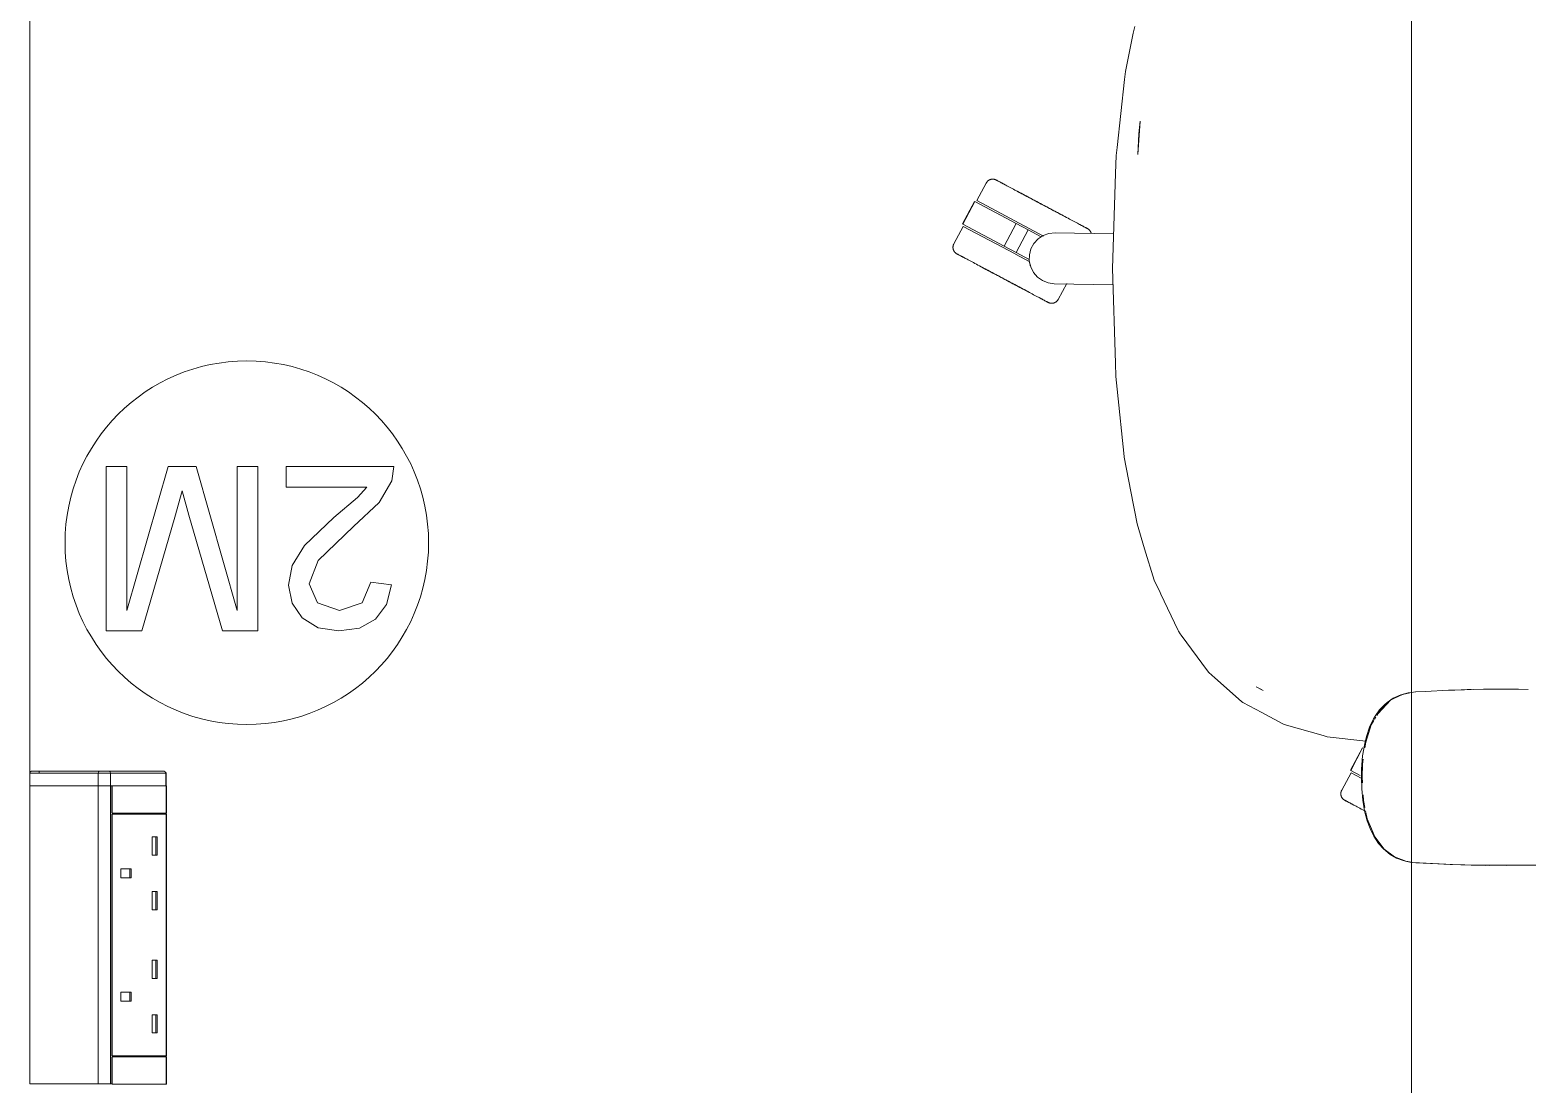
# Model space of a CAD drawing. Header units: millimetres. Extents: x 155927 to 326028, y -36033 to 97293.
# Drawn here: x 198065 to 198889, y 33103 to 33683 of the extents above; entities that cross this region are included whole.
import ezdxf

# ---------------------------------------------------------------- set-up
doc = ezdxf.new("R2010")
doc.units = ezdxf.units.MM
doc.header["$MEASUREMENT"] = 0
doc.layers.add('G-IMPT', color=8, linetype='CONTINUOUS', lineweight=9)
doc.layers.add('I-FURN', color=8, linetype='CONTINUOUS', lineweight=9)

msp = doc.modelspace()

# ---------------------------------------------------------------- linework, layer by layer
at = {"layer": 'G-IMPT'}
for p, q in [((198672.37, 33681.34), (198673.13, 33685.02)), ((198672.37, 33681.34), (198668.02, 33660.4)), ((198668.02, 33660.4), (198667.53, 33655.98)), ((198663.4, 33618.53), (198667.53, 33655.98)), ((198674.8, 33614.7), (198676.05, 33632.98)), ((198674.8, 33614.7), (198675.44, 33626.03)), ((198676.05, 33632.98), (198675.44, 33626.03)), ((198663.4, 33618.53), (198662.92, 33614.16)), ((198662.6, 33604.22), (198662.92, 33614.16)), ((198662.6, 33604.22), (198660.89, 33552.04)), ((198660.89, 33552.04), (198662.51, 33499.87)), ((198662.51, 33499.87), (198662.73, 33492.62)), ((198663.47, 33485.55), (198662.73, 33492.62)), ((198667.29, 33448.56), (198663.47, 33485.55)), ((198667.29, 33448.56), (198667.38, 33448.09)), ((198672.24, 33422.72), (198667.38, 33448.09)), ((198672.24, 33422.72), (198672.95, 33419.05)), ((198674.41, 33411.45), (198672.95, 33419.05)), ((198678.6, 33397.84), (198674.41, 33411.45)), ((198683.92, 33380.57), (198678.6, 33397.84)), ((198683.92, 33380.57), (198687.11, 33373.8)), ((198687.54, 33372.89), (198687.11, 33373.8)), ((198696.81, 33353.24), (198687.54, 33372.89)), ((198696.81, 33353.24), (198697.23, 33352.53)), ((198698.17, 33350.96), (198697.23, 33352.53)), ((198698.63, 33350.19), (198698.17, 33350.96)), ((198698.63, 33350.19), (198713.2, 33330.69)), ((198713.2, 33330.69), (198713.93, 33329.72)), ((198717.19, 33326.85), (198713.93, 33329.72)), ((198717.19, 33326.85), (198731.97, 33313.84)), ((198739.94, 33321.86), (198743.83, 33319.9)), ((198739.94, 33321.86), (198742.24, 33320.68)), ((198742.24, 33320.68), (198743.83, 33319.9)), ((198864.95, 33320.47), (198849.28, 33320.09)), ((198864.95, 33320.47), (198869.46, 33320.52)), ((198869.46, 33320.52), (198884.17, 33320.52)), ((198889.64, 33320.44), (198884.17, 33320.52)), ((198731.97, 33313.84), (198732.64, 33313.25)), ((198743.07, 33307.67), (198732.64, 33313.25)), ((198806.99, 33307.1), (198813.89, 33314.49)), ((198808.18, 33309.19), (198813.89, 33314.49)), ((198808.4, 33308.73), (198811.48, 33312.26)), ((198810.68, 33312.18), (198812, 33313.31)), ((198813.89, 33314.49), (198811.48, 33312.26)), ((198815.22, 33315.52), (198812, 33313.31)), ((198816.13, 33315.6), (198813.89, 33314.49)), ((198815.22, 33315.52), (198819.55, 33317.5)), ((198816.13, 33315.6), (198820.39, 33317.7)), ((198823.5, 33318.57), (198819.55, 33317.5)), ((198820.39, 33317.7), (198825.43, 33318.64)), ((198825.43, 33318.81), (198823.5, 33318.57)), ((198825.43, 33318.64), (198827.73, 33319.07)), ((198827.51, 33319.07), (198825.43, 33318.81)), ((198833.17, 33319.35), (198827.51, 33319.07)), ((198833.17, 33319.35), (198845.73, 33319.97)), ((198849.28, 33320.09), (198845.73, 33319.97)), ((198852.68, 33320.15), (198856, 33320.29)), ((198858.22, 33320.3), (198856, 33320.29)), ((198754.31, 33301.65), (198743.07, 33307.67)), ((198802.36, 33299.67), (198804.56, 33304.31)), ((198804.56, 33304.31), (198805.37, 33305.68)), ((198804.97, 33303.81), (198805.83, 33305.25)), ((198807.81, 33309.13), (198805.37, 33305.68)), ((198806.3, 33306.04), (198808.18, 33309.19)), ((198806.99, 33307.1), (198808.27, 33308.57)), ((198810.68, 33312.18), (198807.81, 33309.13)), ((198755.42, 33301.06), (198754.31, 33301.65)), ((198776.77, 33295.05), (198755.42, 33301.06)), ((198800.19, 33291.49), (198803.22, 33300.89)), ((198800.62, 33294.58), (198802.36, 33299.67)), ((198803.22, 33300.89), (198804.69, 33303.34)), ((198776.77, 33295.05), (198779.03, 33294.42)), ((198800.31, 33292), (198779.03, 33294.42)), ((198799.64, 33290.65), (198798.52, 33283.89)), ((198800.62, 33294.58), (198799.64, 33290.65)), ((198799.73, 33288.2), (198800.19, 33291.49)), ((198797.95, 33276.58), (198798.52, 33283.89)), ((198798.46, 33279.24), (198798.86, 33282.02)), ((198797.95, 33276.58), (198797.86, 33272.07)), ((198797.86, 33272.07), (198798.04, 33265.73)), ((198798.46, 33279.24), (198798.23, 33272.07)), ((198798.42, 33268.96), (198798.23, 33272.07)), ((198798.6, 33259.58), (198798.04, 33265.73)), ((198798.6, 33259.58), (198799.6, 33253.65)), ((198799.02, 33259.25), (198798.82, 33262.45)), ((198799.79, 33255.5), (198799.02, 33259.25)), ((198801.03, 33248.17), (198799.6, 33253.65)), ((198801.06, 33249.28), (198800.35, 33252.75)), ((198801.03, 33248.17), (198802.62, 33243.84)), ((198801.06, 33249.28), (198803.39, 33243.66)), ((198804.6, 33239.76), (198802.62, 33243.84)), ((198805.23, 33239.27), (198803.39, 33243.66)), ((198804.6, 33239.76), (198807.26, 33235.71)), ((198810.44, 33232.48), (198805.23, 33239.27)), ((198807.26, 33235.71), (198809.92, 33232.68)), ((198813.66, 33229.6), (198809.92, 33232.68)), ((198816.07, 33228.31), (198810.44, 33232.48)), ((198817.1, 33227.64), (198813.66, 33229.6)), ((198822.26, 33225.9), (198816.07, 33228.31)), ((198817.1, 33227.64), (198820.74, 33226.25)), ((198822.09, 33225.88), (198820.74, 33226.25)), ((198822.09, 33225.88), (198824.48, 33225.44)), ((198822.26, 33225.9), (198825.43, 33225.42)), ((198826.13, 33225.18), (198824.48, 33225.44)), ((198846.7, 33224.14), (198826.13, 33225.18)), ((198847.91, 33224.1), (198826.13, 33225.18)), ((198826.13, 33225.18), (198827.73, 33225.07)), ((198847.91, 33224.1), (198827.73, 33225.07)), ((198868.1, 33223.63), (198846.7, 33224.14)), ((198858.26, 33223.79), (198846.7, 33224.14)), ((198846.7, 33224.14), (198847.91, 33224.1)), ((198868.1, 33223.63), (198847.91, 33224.1)), ((198888.28, 33223.68), (198858.26, 33223.79)), ((198868.1, 33223.63), (198858.26, 33223.79)), ((198858.26, 33223.79), (198877.49, 33223.59)), ((198866.06, 33223.65), (198864.15, 33223.72)), ((198868.21, 33223.67), (198866.06, 33223.65)), ((198888.28, 33223.68), (198868.1, 33223.63)), ((198888.28, 33223.68), (198877.49, 33223.59)), ((198888.28, 33223.68), (198896.7, 33223.84))]:
    msp.add_line(p, q, dxfattribs=at)
at = {"layer": 'I-FURN'}
for p, q in [((198825.43, 32807.61), (198825.43, 34207.61)), ((198825.43, 34207.61), (198825.43, 32807.61)), ((198065.43, 33962.61), (198065.43, 33274.44)), ((198065.43, 33274.44), (198065.43, 33962.61)), ((198592.72, 33600.4), (198592.85, 33600.48)), ((198592.85, 33600.48), (198592.99, 33600.57)), ((198592.99, 33600.57), (198593.13, 33600.64)), ((198593.13, 33600.64), (198593.28, 33600.72)), ((198593.28, 33600.72), (198593.42, 33600.78)), ((198593.42, 33600.78), (198593.57, 33600.84)), ((198593.57, 33600.84), (198593.72, 33600.9)), ((198593.72, 33600.9), (198593.88, 33600.95)), ((198593.88, 33600.95), (198594.03, 33600.99)), ((198594.03, 33600.99), (198594.19, 33601.02)), ((198594.19, 33601.02), (198594.35, 33601.05)), ((198594.35, 33601.05), (198594.51, 33601.07)), ((198594.51, 33601.07), (198594.67, 33601.09)), ((198594.67, 33601.09), (198594.83, 33601.1)), ((198594.83, 33601.1), (198594.99, 33601.1)), ((198594.99, 33601.1), (198595.15, 33601.1)), ((198595.15, 33601.1), (198595.31, 33601.09)), ((198595.31, 33601.09), (198595.47, 33601.08)), ((198595.47, 33601.08), (198595.63, 33601.05)), ((198595.63, 33601.05), (198595.79, 33601.03)), ((198595.79, 33601.03), (198595.95, 33600.99)), ((198595.95, 33600.99), (198596.11, 33600.95)), ((198596.11, 33600.95), (198596.26, 33600.9)), ((198596.26, 33600.9), (198596.41, 33600.85)), ((198596.41, 33600.85), (198596.56, 33600.79)), ((198596.56, 33600.79), (198596.71, 33600.72)), ((198596.71, 33600.72), (198596.85, 33600.65)), ((198596.85, 33600.65), (198596.89, 33600.63)), ((198596.89, 33600.63), (198596.91, 33600.62)), ((198596.9, 33600.63), (198596.89, 33600.63)), ((198596.94, 33600.61), (198596.9, 33600.63)), ((198596.91, 33600.62), (198596.97, 33600.59)), ((198597.02, 33600.56), (198596.94, 33600.61)), ((198596.97, 33600.59), (198597.07, 33600.54)), ((198597.14, 33600.5), (198597.02, 33600.56)), ((198597.07, 33600.54), (198597.21, 33600.46)), ((198597.31, 33600.41), (198597.14, 33600.5)), ((198597.21, 33600.46), (198597.39, 33600.37)), ((198591.44, 33598.97), (198586.29, 33589.28)), ((198591.44, 33598.97), (198591.52, 33599.11)), ((198591.52, 33599.11), (198591.6, 33599.24)), ((198591.6, 33599.24), (198591.69, 33599.38)), ((198591.69, 33599.38), (198591.79, 33599.51)), ((198591.79, 33599.51), (198591.89, 33599.64)), ((198591.89, 33599.64), (198591.99, 33599.76)), ((198591.99, 33599.76), (198592.1, 33599.88)), ((198592.1, 33599.88), (198592.22, 33599.99)), ((198592.22, 33599.99), (198592.34, 33600.1)), ((198592.34, 33600.1), (198592.46, 33600.2)), ((198592.46, 33600.2), (198592.59, 33600.3)), ((198592.59, 33600.3), (198592.72, 33600.4)), ((198597.51, 33600.31), (198597.31, 33600.41)), ((198597.39, 33600.37), (198597.61, 33600.25)), ((198597.75, 33600.18), (198597.51, 33600.31)), ((198597.61, 33600.25), (198597.87, 33600.11)), ((198598.03, 33600.03), (198597.75, 33600.18)), ((198597.87, 33600.11), (198598.17, 33599.95)), ((198598.34, 33599.86), (198598.03, 33600.03)), ((198598.17, 33599.95), (198598.5, 33599.78)), ((198598.7, 33599.67), (198598.34, 33599.86)), ((198598.5, 33599.78), (198598.88, 33599.58)), ((198599.09, 33599.46), (198598.7, 33599.67)), ((198598.88, 33599.58), (198599.29, 33599.36)), ((198599.52, 33599.23), (198599.09, 33599.46)), ((198599.29, 33599.36), (198599.73, 33599.12)), ((198599.99, 33598.99), (198599.52, 33599.23)), ((198599.73, 33599.12), (198600.21, 33598.87)), ((198600.49, 33598.72), (198599.99, 33598.99)), ((198600.21, 33598.87), (198600.73, 33598.59)), ((198601.03, 33598.44), (198600.49, 33598.72)), ((198600.73, 33598.59), (198601.28, 33598.3)), ((198601.59, 33598.13), (198601.03, 33598.44)), ((198601.28, 33598.3), (198601.87, 33597.99)), ((198602.2, 33597.81), (198601.59, 33598.13)), ((198602.83, 33597.48), (198602.2, 33597.81)), ((198603.49, 33597.12), (198602.83, 33597.48)), ((198604.19, 33596.75), (198603.49, 33597.12)), ((198604.91, 33596.37), (198604.19, 33596.75)), ((198605.66, 33595.97), (198604.91, 33596.37)), ((198606.44, 33595.56), (198605.66, 33595.97)), ((198607.24, 33595.13), (198606.44, 33595.56)), ((198608.06, 33594.69), (198607.24, 33595.13)), ((198607.61, 33594.93), (198608.45, 33594.49)), ((198608.91, 33594.24), (198608.06, 33594.69)), ((198608.45, 33594.49), (198609.3, 33594.03)), ((198609.78, 33593.78), (198608.91, 33594.24)), ((198609.3, 33594.03), (198610.18, 33593.57)), ((198610.66, 33593.31), (198609.78, 33593.78)), ((198610.18, 33593.57), (198611.08, 33593.09)), ((198611.57, 33592.83), (198610.66, 33593.31)), ((198611.08, 33593.09), (198611.99, 33592.6)), ((198612.49, 33592.34), (198611.57, 33592.83)), ((198611.99, 33592.6), (198612.92, 33592.11)), ((198613.43, 33591.84), (198612.49, 33592.34)), ((198585, 33588.84), (198578.43, 33576.47)), ((198578.6, 33576.38), (198585.17, 33588.75)), ((198585.17, 33588.75), (198607.88, 33576.67)), ((198623.04, 33569.74), (198586.29, 33589.28)), ((198612.92, 33592.11), (198613.87, 33591.61)), ((198614.38, 33591.33), (198613.43, 33591.84)), ((198613.87, 33591.61), (198614.82, 33591.1)), ((198615.34, 33590.82), (198614.38, 33591.33)), ((198614.82, 33591.1), (198615.79, 33590.58)), ((198616.32, 33590.3), (198615.34, 33590.82)), ((198615.79, 33590.58), (198616.77, 33590.06)), ((198617.3, 33589.78), (198616.32, 33590.3)), ((198616.77, 33590.06), (198617.76, 33589.54)), ((198618.29, 33589.25), (198617.3, 33589.78)), ((198617.76, 33589.54), (198618.75, 33589.01)), ((198619.29, 33588.72), (198618.29, 33589.25)), ((198618.75, 33589.01), (198619.75, 33588.48)), ((198620.29, 33588.19), (198619.29, 33588.72)), ((198619.75, 33588.48), (198620.75, 33587.95)), ((198621.3, 33587.66), (198620.29, 33588.19)), ((198620.75, 33587.95), (198621.76, 33587.41)), ((198622.3, 33587.12), (198621.3, 33587.66)), ((198621.76, 33587.41), (198622.76, 33586.88)), ((198623.31, 33586.59), (198622.3, 33587.12)), ((198622.76, 33586.88), (198623.77, 33586.34)), ((198624.31, 33586.05), (198623.31, 33586.59)), ((198623.77, 33586.34), (198624.77, 33585.81)), ((198625.31, 33585.52), (198624.31, 33586.05)), ((198624.77, 33585.81), (198625.77, 33585.28)), ((198626.3, 33585), (198625.31, 33585.52)), ((198625.77, 33585.28), (198626.76, 33584.75)), ((198627.29, 33584.47), (198626.3, 33585)), ((198626.76, 33584.75), (198627.74, 33584.23)), ((198628.27, 33583.95), (198627.29, 33584.47)), ((198627.74, 33584.23), (198628.72, 33583.71)), ((198601.3, 33564.31), (198578.6, 33576.38)), ((198601.3, 33564.31), (198607.88, 33576.67)), ((198607.88, 33576.67), (198614.52, 33573.14)), ((198629.24, 33583.43), (198628.27, 33583.95)), ((198628.72, 33583.71), (198629.68, 33583.2)), ((198630.19, 33582.93), (198629.24, 33583.43)), ((198629.68, 33583.2), (198630.63, 33582.69)), ((198631.14, 33582.42), (198630.19, 33582.93)), ((198630.63, 33582.69), (198631.57, 33582.2)), ((198632.07, 33581.93), (198631.14, 33582.42)), ((198631.57, 33582.2), (198632.49, 33581.7)), ((198632.98, 33581.44), (198632.07, 33581.93)), ((198632.49, 33581.7), (198633.4, 33581.22)), ((198633.88, 33580.97), (198632.98, 33581.44)), ((198634.75, 33580.5), (198633.88, 33580.97)), ((198635.61, 33580.05), (198634.75, 33580.5)), ((198636.45, 33579.6), (198635.61, 33580.05)), ((198637.26, 33579.17), (198636.45, 33579.6)), ((198638.05, 33578.75), (198637.26, 33579.17)), ((198638.81, 33578.35), (198638.05, 33578.75)), ((198639.54, 33577.95), (198638.81, 33578.35)), ((198640.25, 33577.58), (198639.54, 33577.95)), ((198640.93, 33577.22), (198640.25, 33577.58)), ((198641.58, 33576.87), (198640.93, 33577.22)), ((198642.19, 33576.55), (198641.58, 33576.87)), ((198642.78, 33576.24), (198642.19, 33576.55)), ((198642.46, 33576.4), (198643.03, 33576.1)), ((198643.33, 33575.94), (198642.78, 33576.24)), ((198643.03, 33576.1), (198643.57, 33575.81)), ((198643.84, 33575.67), (198643.33, 33575.94)), ((198643.57, 33575.81), (198644.07, 33575.55)), ((198578.78, 33575.15), (198573.63, 33565.47)), ((198607.29, 33559.99), (198578.78, 33575.15)), ((198607.95, 33560.78), (198614.52, 33573.14)), ((198614.52, 33573.14), (198621.66, 33569.34)), ((198617.7, 33565.72), (198619.98, 33568.2)), ((198619.98, 33568.2), (198622.79, 33570.07)), ((198622.79, 33570.07), (198625.97, 33571.21)), ((198625.97, 33571.21), (198629.32, 33571.56)), ((198629.32, 33571.56), (198661.51, 33571)), ((198644.33, 33575.41), (198643.84, 33575.67)), ((198644.07, 33575.55), (198644.54, 33575.3)), ((198644.77, 33575.17), (198644.33, 33575.41)), ((198644.54, 33575.3), (198644.97, 33575.07)), ((198645.18, 33574.96), (198644.77, 33575.17)), ((198644.97, 33575.07), (198645.36, 33574.86)), ((198645.56, 33574.76), (198645.18, 33574.96)), ((198645.36, 33574.86), (198645.71, 33574.67)), ((198645.89, 33574.58), (198645.56, 33574.76)), ((198645.71, 33574.67), (198646.03, 33574.5)), ((198646.19, 33574.42), (198645.89, 33574.58)), ((198646.03, 33574.5), (198646.31, 33574.36)), ((198646.45, 33574.28), (198646.19, 33574.42)), ((198646.31, 33574.36), (198646.55, 33574.23)), ((198646.67, 33574.17), (198646.45, 33574.28)), ((198646.55, 33574.23), (198646.75, 33574.12)), ((198646.85, 33574.07), (198646.67, 33574.17)), ((198646.75, 33574.12), (198646.92, 33574.03)), ((198646.99, 33574), (198646.85, 33574.07)), ((198646.92, 33574.03), (198647.04, 33573.97)), ((198647.09, 33573.94), (198646.99, 33574)), ((198647.04, 33573.97), (198647.12, 33573.93)), ((198647.15, 33573.91), (198647.09, 33573.94)), ((198647.12, 33573.93), (198647.16, 33573.9)), ((198647.17, 33573.9), (198647.15, 33573.91)), ((198647.16, 33573.9), (198647.17, 33573.9)), ((198647.17, 33573.9), (198647.31, 33573.82)), ((198647.31, 33573.82), (198647.45, 33573.74)), ((198647.45, 33573.74), (198647.58, 33573.65)), ((198647.58, 33573.65), (198647.71, 33573.55)), ((198647.71, 33573.55), (198647.84, 33573.45)), ((198647.84, 33573.45), (198647.96, 33573.35)), ((198647.96, 33573.35), (198648.08, 33573.24)), ((198648.08, 33573.24), (198648.19, 33573.13)), ((198648.19, 33573.13), (198648.3, 33573.01)), ((198648.3, 33573.01), (198648.4, 33572.88)), ((198648.4, 33572.88), (198648.5, 33572.76)), ((198648.5, 33572.76), (198648.6, 33572.63)), ((198648.6, 33572.63), (198648.68, 33572.49)), ((198648.68, 33572.49), (198648.77, 33572.35)), ((198648.77, 33572.35), (198648.85, 33572.21)), ((198648.85, 33572.21), (198648.92, 33572.07)), ((198648.92, 33572.07), (198648.98, 33571.92)), ((198648.98, 33571.92), (198649.04, 33571.77)), ((198649.04, 33571.77), (198649.1, 33571.62)), ((198649.1, 33571.62), (198649.15, 33571.46)), ((198649.15, 33571.46), (198649.19, 33571.31)), ((198649.19, 33571.31), (198649.22, 33571.15)), ((198573.16, 33563.73), (198573.17, 33563.89)), ((198573.16, 33563.57), (198573.16, 33563.73)), ((198573.16, 33563.41), (198573.16, 33563.57)), ((198573.17, 33563.24), (198573.16, 33563.41)), ((198573.17, 33563.89), (198573.19, 33564.05)), ((198573.19, 33563.08), (198573.17, 33563.24)), ((198573.19, 33564.05), (198573.21, 33564.21)), ((198573.21, 33562.93), (198573.19, 33563.08)), ((198573.21, 33564.21), (198573.24, 33564.37)), ((198573.24, 33562.77), (198573.21, 33562.93)), ((198573.24, 33564.37), (198573.27, 33564.53)), ((198573.28, 33562.61), (198573.24, 33562.77)), ((198573.27, 33564.53), (198573.31, 33564.68)), ((198573.32, 33562.45), (198573.28, 33562.61)), ((198573.31, 33564.68), (198573.36, 33564.84)), ((198573.37, 33562.3), (198573.32, 33562.45)), ((198573.36, 33564.84), (198573.41, 33564.99)), ((198573.42, 33562.15), (198573.37, 33562.3)), ((198573.41, 33564.99), (198573.47, 33565.14)), ((198573.48, 33562), (198573.42, 33562.15)), ((198573.47, 33565.14), (198573.54, 33565.28)), ((198573.55, 33561.85), (198573.48, 33562)), ((198573.54, 33565.28), (198573.61, 33565.43)), ((198573.62, 33561.71), (198573.55, 33561.85)), ((198573.61, 33565.43), (198573.63, 33565.47)), ((198573.7, 33561.57), (198573.62, 33561.71)), ((198573.78, 33561.43), (198573.7, 33561.57)), ((198573.87, 33561.29), (198573.78, 33561.43)), ((198573.96, 33561.16), (198573.87, 33561.29)), ((198574.06, 33561.03), (198573.96, 33561.16)), ((198574.16, 33560.91), (198574.06, 33561.03)), ((198574.27, 33560.79), (198574.16, 33560.91)), ((198574.39, 33560.68), (198574.27, 33560.79)), ((198574.5, 33560.57), (198574.39, 33560.68)), ((198574.63, 33560.46), (198574.5, 33560.57)), ((198574.75, 33560.36), (198574.63, 33560.46)), ((198574.88, 33560.27), (198574.75, 33560.36)), ((198575.02, 33560.18), (198574.88, 33560.27)), ((198575.16, 33560.1), (198575.02, 33560.18)), ((198575.3, 33560.02), (198575.16, 33560.1)), ((198575.3, 33560.01), (198575.3, 33560.02)), ((198575.3, 33560.02), (198575.32, 33560.01)), ((198575.34, 33559.99), (198575.3, 33560.01)), ((198575.32, 33560.01), (198575.38, 33559.97)), ((198575.43, 33559.95), (198575.34, 33559.99)), ((198575.38, 33559.97), (198575.48, 33559.92)), ((198575.55, 33559.88), (198575.43, 33559.95)), ((198575.48, 33559.92), (198575.62, 33559.85)), ((198575.71, 33559.8), (198575.55, 33559.88)), ((198575.62, 33559.85), (198575.8, 33559.75)), ((198575.91, 33559.69), (198575.71, 33559.8)), ((198575.8, 33559.75), (198576.02, 33559.63)), ((198576.15, 33559.56), (198575.91, 33559.69)), ((198576.02, 33559.63), (198576.28, 33559.5)), ((198576.43, 33559.41), (198576.15, 33559.56)), ((198576.28, 33559.5), (198576.57, 33559.34)), ((198576.75, 33559.24), (198576.43, 33559.41)), ((198576.57, 33559.34), (198576.91, 33559.16)), ((198607.95, 33560.78), (198601.3, 33564.31)), ((198615.5, 33555.63), (198607.48, 33559.9)), ((198615.09, 33556.98), (198607.95, 33560.78)), ((198615.16, 33556.12), (198615.22, 33559.5)), ((198615.22, 33559.5), (198616.08, 33562.76)), ((198616.08, 33562.76), (198617.7, 33565.72)), ((198577.1, 33559.06), (198576.75, 33559.24)), ((198576.91, 33559.16), (198577.28, 33558.96)), ((198577.5, 33558.85), (198577.1, 33559.06)), ((198577.28, 33558.96), (198577.69, 33558.74)), ((198577.93, 33558.62), (198577.5, 33558.85)), ((198577.69, 33558.74), (198578.14, 33558.51)), ((198578.39, 33558.37), (198577.93, 33558.62)), ((198578.14, 33558.51), (198578.62, 33558.25)), ((198578.89, 33558.1), (198578.39, 33558.37)), ((198578.62, 33558.25), (198579.14, 33557.98)), ((198579.43, 33557.82), (198578.89, 33558.1)), ((198579.14, 33557.98), (198579.69, 33557.68)), ((198580, 33557.52), (198579.43, 33557.82)), ((198579.69, 33557.68), (198580.27, 33557.37)), ((198580.27, 33557.37), (198580.89, 33557.04)), ((198580.89, 33557.04), (198581.54, 33556.7)), ((198581.54, 33556.7), (198582.21, 33556.34)), ((198582.21, 33556.34), (198582.92, 33555.96)), ((198582.92, 33555.96), (198583.66, 33555.57)), ((198583.66, 33555.57), (198584.42, 33555.17)), ((198584.42, 33555.17), (198585.21, 33554.75)), ((198585.21, 33554.75), (198586.02, 33554.32)), ((198586.02, 33554.32), (198586.85, 33553.87)), ((198586.85, 33553.87), (198587.71, 33553.42)), ((198587.71, 33553.42), (198588.59, 33552.95)), ((198588.59, 33552.95), (198589.48, 33552.47)), ((198589.97, 33552.21), (198589.07, 33552.69)), ((198589.48, 33552.47), (198590.4, 33551.99)), ((198590.9, 33551.72), (198589.97, 33552.21)), ((198590.4, 33551.99), (198591.33, 33551.49)), ((198591.83, 33551.22), (198590.9, 33551.72)), ((198591.33, 33551.49), (198592.27, 33550.99)), ((198592.78, 33550.72), (198591.83, 33551.22)), ((198615.91, 33552.83), (198615.16, 33556.12)), ((198617.42, 33549.82), (198615.91, 33552.83)), ((198592.27, 33550.99), (198593.23, 33550.48)), ((198593.75, 33550.21), (198592.78, 33550.72)), ((198593.23, 33550.48), (198594.2, 33549.97)), ((198594.72, 33549.69), (198593.75, 33550.21)), ((198594.2, 33549.97), (198595.17, 33549.45)), ((198595.71, 33549.17), (198594.72, 33549.69)), ((198595.17, 33549.45), (198596.16, 33548.92)), ((198596.7, 33548.64), (198595.71, 33549.17)), ((198596.16, 33548.92), (198597.16, 33548.39)), ((198597.69, 33548.11), (198596.7, 33548.64)), ((198597.16, 33548.39), (198598.15, 33547.86)), ((198598.7, 33547.58), (198597.69, 33548.11)), ((198598.15, 33547.86), (198599.16, 33547.33)), ((198599.7, 33547.04), (198598.7, 33547.58)), ((198599.16, 33547.33), (198600.16, 33546.8)), ((198600.71, 33546.51), (198599.7, 33547.04)), ((198600.16, 33546.8), (198601.17, 33546.26)), ((198601.71, 33545.97), (198600.71, 33546.51)), ((198601.17, 33546.26), (198602.17, 33545.73)), ((198602.71, 33545.44), (198601.71, 33545.97)), ((198602.17, 33545.73), (198603.17, 33545.19)), ((198603.71, 33544.91), (198602.71, 33545.44)), ((198603.17, 33545.19), (198604.17, 33544.66)), ((198604.71, 33544.38), (198603.71, 33544.91)), ((198604.17, 33544.66), (198605.16, 33544.14)), ((198605.69, 33543.85), (198604.71, 33544.38)), ((198605.16, 33544.14), (198606.15, 33543.61)), ((198606.67, 33543.33), (198605.69, 33543.85)), ((198606.15, 33543.61), (198607.12, 33543.1)), ((198607.64, 33542.82), (198606.67, 33543.33)), ((198607.12, 33543.1), (198608.08, 33542.58)), ((198608.6, 33542.31), (198607.64, 33542.82)), ((198619.62, 33547.26), (198617.42, 33549.82)), ((198622.36, 33545.29), (198619.62, 33547.26)), ((198625.49, 33544.04), (198622.36, 33545.29)), ((198628.83, 33543.58), (198625.49, 33544.04)), ((198661.17, 33543.01), (198628.83, 33543.58)), ((198631.02, 33534.95), (198635.72, 33543.79)), ((198608.08, 33542.58), (198609.03, 33542.08)), ((198609.54, 33541.81), (198608.6, 33542.31)), ((198609.03, 33542.08), (198609.97, 33541.58)), ((198610.47, 33541.31), (198609.54, 33541.81)), ((198609.97, 33541.58), (198610.89, 33541.09)), ((198611.39, 33540.83), (198610.47, 33541.31)), ((198610.89, 33541.09), (198611.8, 33540.61)), ((198612.28, 33540.35), (198611.39, 33540.83)), ((198611.8, 33540.61), (198612.69, 33540.14)), ((198613.16, 33539.89), (198612.28, 33540.35)), ((198612.69, 33540.14), (198613.56, 33539.67)), ((198614.02, 33539.43), (198613.16, 33539.89)), ((198613.56, 33539.67), (198614.4, 33539.22)), ((198614.85, 33538.99), (198614.02, 33539.43)), ((198614.4, 33539.22), (198615.23, 33538.79)), ((198615.23, 33538.79), (198616.03, 33538.36)), ((198616.03, 33538.36), (198616.8, 33537.95)), ((198616.8, 33537.95), (198617.55, 33537.55)), ((198617.55, 33537.55), (198618.28, 33537.16)), ((198618.28, 33537.16), (198618.97, 33536.8)), ((198618.97, 33536.8), (198619.63, 33536.44)), ((198619.63, 33536.44), (198620.27, 33536.11)), ((198620.27, 33536.11), (198620.87, 33535.79)), ((198621.18, 33535.62), (198620.6, 33535.93)), ((198620.87, 33535.79), (198621.44, 33535.48)), ((198621.73, 33535.33), (198621.18, 33535.62)), ((198621.44, 33535.48), (198621.97, 33535.2)), ((198622.25, 33535.05), (198621.73, 33535.33)), ((198621.97, 33535.2), (198622.47, 33534.93)), ((198622.73, 33534.8), (198622.25, 33535.05)), ((198622.47, 33534.93), (198622.94, 33534.68)), ((198623.18, 33534.56), (198622.73, 33534.8)), ((198622.94, 33534.68), (198623.37, 33534.46)), ((198630.86, 33534.67), (198630.77, 33534.54)), ((198630.94, 33534.81), (198630.86, 33534.67)), ((198631.02, 33534.95), (198630.94, 33534.81)), ((198623.59, 33534.34), (198623.18, 33534.56)), ((198623.37, 33534.46), (198623.76, 33534.25)), ((198623.96, 33534.14), (198623.59, 33534.34)), ((198623.76, 33534.25), (198624.12, 33534.06)), ((198624.3, 33533.96), (198623.96, 33534.14)), ((198624.12, 33534.06), (198624.44, 33533.89)), ((198624.59, 33533.81), (198624.3, 33533.96)), ((198624.44, 33533.89), (198624.72, 33533.74)), ((198624.85, 33533.67), (198624.59, 33533.81)), ((198624.72, 33533.74), (198624.96, 33533.61)), ((198625.07, 33533.55), (198624.85, 33533.67)), ((198624.96, 33533.61), (198625.16, 33533.51)), ((198625.25, 33533.46), (198625.07, 33533.55)), ((198625.16, 33533.51), (198625.32, 33533.42)), ((198625.39, 33533.38), (198625.25, 33533.46)), ((198625.32, 33533.42), (198625.44, 33533.35)), ((198625.49, 33533.33), (198625.39, 33533.38)), ((198625.44, 33533.35), (198625.52, 33533.31)), ((198625.55, 33533.3), (198625.49, 33533.33)), ((198625.52, 33533.31), (198625.57, 33533.29)), ((198625.57, 33533.29), (198625.55, 33533.3)), ((198625.61, 33533.27), (198625.57, 33533.29)), ((198625.57, 33533.29), (198625.57, 33533.29)), ((198625.75, 33533.19), (198625.61, 33533.27)), ((198625.9, 33533.13), (198625.75, 33533.19)), ((198626.05, 33533.07), (198625.9, 33533.13)), ((198626.2, 33533.02), (198626.05, 33533.07)), ((198626.36, 33532.97), (198626.2, 33533.02)), ((198626.51, 33532.93), (198626.36, 33532.97)), ((198626.67, 33532.89), (198626.51, 33532.93)), ((198626.83, 33532.86), (198626.67, 33532.89)), ((198626.99, 33532.84), (198626.83, 33532.86)), ((198627.15, 33532.83), (198626.99, 33532.84)), ((198627.31, 33532.82), (198627.15, 33532.83)), ((198627.47, 33532.81), (198627.31, 33532.82)), ((198627.63, 33532.82), (198627.47, 33532.81)), ((198627.79, 33532.83), (198627.63, 33532.82)), ((198627.95, 33532.84), (198627.79, 33532.83)), ((198628.11, 33532.87), (198627.95, 33532.84)), ((198628.27, 33532.9), (198628.11, 33532.87)), ((198628.43, 33532.93), (198628.27, 33532.9)), ((198628.59, 33532.97), (198628.43, 33532.93)), ((198628.74, 33533.02), (198628.59, 33532.97)), ((198628.89, 33533.08), (198628.74, 33533.02)), ((198629.04, 33533.14), (198628.89, 33533.08)), ((198629.19, 33533.2), (198629.04, 33533.14)), ((198629.33, 33533.27), (198629.19, 33533.2)), ((198629.47, 33533.35), (198629.33, 33533.27)), ((198629.61, 33533.43), (198629.47, 33533.35)), ((198629.75, 33533.52), (198629.61, 33533.43)), ((198629.88, 33533.62), (198629.75, 33533.52)), ((198630, 33533.72), (198629.88, 33533.62)), ((198630.13, 33533.82), (198630, 33533.72)), ((198630.25, 33533.93), (198630.13, 33533.82)), ((198630.36, 33534.04), (198630.25, 33533.93)), ((198630.47, 33534.16), (198630.36, 33534.04)), ((198630.57, 33534.28), (198630.47, 33534.16)), ((198630.67, 33534.41), (198630.57, 33534.28)), ((198630.77, 33534.54), (198630.67, 33534.41)), ((198118.74, 33442.98), (198107.44, 33442.98)), ((198107.44, 33442.98), (198107.44, 33352.57)), ((198141.46, 33442.98), (198118.74, 33363.87)), ((198118.74, 33363.87), (198118.74, 33442.98)), ((198156.78, 33442.98), (198141.46, 33442.98)), ((198179.49, 33363.87), (198156.78, 33442.98)), ((198190.79, 33442.98), (198179.49, 33442.98)), ((198179.49, 33442.98), (198179.49, 33363.87)), ((198190.79, 33352.57), (198190.79, 33442.98)), ((198265.66, 33442.98), (198206.33, 33442.98)), ((198206.33, 33442.98), (198206.33, 33431.68)), ((198264.45, 33435.19), (198265.66, 33442.98)), ((198145.08, 33415.19), (198149.12, 33429.61)), ((198149.12, 33429.61), (198152.85, 33416.3)), ((198206.33, 33431.68), (198250.72, 33431.68)), ((198250.72, 33431.68), (198245.62, 33425.93)), ((198257.58, 33423.19), (198264.45, 33435.19)), ((198245.62, 33425.93), (198232.62, 33415.06)), ((198243.43, 33410.09), (198257.58, 33423.19)), ((198126.89, 33352.57), (198145.08, 33415.19)), ((198152.85, 33416.3), (198171.34, 33352.57)), ((198232.62, 33415.06), (198216.43, 33399.58)), ((198223.92, 33391.27), (198243.43, 33410.09)), ((198216.43, 33399.58), (198209.75, 33388.5)), ((198209.75, 33388.5), (198207.74, 33377.78)), ((198219.04, 33378.46), (198223.92, 33391.27)), ((198223.65, 33368.1), (198219.04, 33378.46)), ((198252.95, 33379.41), (198248.19, 33368)), ((198264.25, 33378), (198252.95, 33379.41)), ((198207.74, 33377.78), (198209.6, 33367.92)), ((198261.51, 33367.07), (198264.25, 33378)), ((198209.6, 33367.92), (198215.19, 33359.81)), ((198235.66, 33363.87), (198223.65, 33368.1)), ((198248.19, 33368), (198235.66, 33363.87)), ((198255.59, 33359.08), (198261.51, 33367.07)), ((198215.19, 33359.81), (198223.97, 33354.38)), ((198223.97, 33354.38), (198235.42, 33352.57)), ((198235.42, 33352.57), (198246.79, 33354.2)), ((198246.79, 33354.2), (198255.59, 33359.08)), ((198107.44, 33352.57), (198126.89, 33352.57)), ((198171.34, 33352.57), (198190.79, 33352.57)), ((198798.36, 33288.29), (198791.78, 33275.93)), ((198791.95, 33275.84), (198798.53, 33288.2)), ((198798.53, 33288.2), (198798.62, 33288.15)), ((198065.42, 33274.44), (198065.42, 33267.44)), ((198065.43, 33274.44), (198102.89, 33274.44)), ((198065.43, 33274.44), (198065.43, 33267.44)), ((198066.43, 33275.44), (198066.42, 33275.44)), ((198103.45, 33275.44), (198066.43, 33275.44)), ((198066.43, 33275.44), (198070.42, 33275.44)), ((198070.42, 33274.44), (198070.42, 33275.44)), ((198070.42, 33275.44), (198108.99, 33275.44)), ((198102.89, 33274.44), (198109.81, 33274.44)), ((198102.89, 33274.44), (198102.89, 33267.44)), ((198108.99, 33275.44), (198103.45, 33275.44)), ((198139.27, 33275.44), (198108.99, 33275.44)), ((198139.27, 33275.44), (198108.99, 33275.44)), ((198109.81, 33274.44), (198140.09, 33274.44)), ((198109.81, 33274.44), (198109.81, 33267.44)), ((198139.9, 33275.21), (198139.93, 33275.19)), ((198140.09, 33274.44), (198140.27, 33274.44)), ((198140.09, 33274.44), (198140.09, 33267.44)), ((198140.27, 33267.44), (198140.27, 33274.44)), ((198140.27, 33267.44), (198140.27, 33274.44)), ((198140.27, 33267.44), (198140.27, 33274.44)), ((198792.14, 33274.61), (198786.99, 33264.92)), ((198797.25, 33273.02), (198791.95, 33275.84)), ((198797.77, 33271.61), (198792.14, 33274.61)), ((198065.42, 33267.31), (198065.42, 33103.41)), ((198065.43, 33267.44), (198102.89, 33267.44)), ((198065.43, 33103.41), (198065.43, 33267.31)), ((198102.89, 33267.31), (198065.43, 33267.31)), ((198102.89, 33267.44), (198109.81, 33267.44)), ((198102.89, 33103.41), (198102.89, 33267.31)), ((198109.81, 33267.31), (198102.89, 33267.31)), ((198110.64, 33267.37), (198108.19, 33267.37)), ((198109.81, 33267.44), (198140.09, 33267.44)), ((198109.81, 33103.41), (198109.81, 33267.31)), ((198109.81, 33267.31), (198110.44, 33267.31)), ((198110.44, 33267.31), (198110.44, 33252.37)), ((198110.64, 33252.37), (198110.64, 33267.37)), ((198110.64, 33267.37), (198140.47, 33267.37)), ((198140.09, 33267.44), (198140.27, 33267.44)), ((198140.27, 33103.41), (198140.27, 33267.31)), ((198140.47, 33267.37), (198140.47, 33252.37)), ((198786.52, 33263.18), (198786.53, 33263.34)), ((198786.52, 33263.02), (198786.52, 33263.18)), ((198786.52, 33262.86), (198786.52, 33263.02)), ((198786.53, 33262.7), (198786.52, 33262.86)), ((198786.53, 33263.34), (198786.55, 33263.5)), ((198786.55, 33263.5), (198786.57, 33263.66)), ((198786.57, 33263.66), (198786.6, 33263.82)), ((198786.6, 33263.82), (198786.63, 33263.98)), ((198786.63, 33263.98), (198786.67, 33264.14)), ((198786.67, 33264.14), (198786.72, 33264.29)), ((198786.72, 33264.29), (198786.77, 33264.44)), ((198786.77, 33264.44), (198786.83, 33264.59)), ((198786.83, 33264.59), (198786.9, 33264.74)), ((198786.9, 33264.74), (198786.97, 33264.88)), ((198786.97, 33264.88), (198786.99, 33264.92)), ((198786.55, 33262.54), (198786.53, 33262.7)), ((198786.57, 33262.38), (198786.55, 33262.54)), ((198786.6, 33262.22), (198786.57, 33262.38)), ((198786.63, 33262.06), (198786.6, 33262.22)), ((198786.68, 33261.91), (198786.63, 33262.06)), ((198786.72, 33261.75), (198786.68, 33261.91)), ((198786.78, 33261.6), (198786.72, 33261.75)), ((198786.84, 33261.45), (198786.78, 33261.6)), ((198786.9, 33261.31), (198786.84, 33261.45)), ((198786.98, 33261.16), (198786.9, 33261.31)), ((198787.05, 33261.02), (198786.98, 33261.16)), ((198787.14, 33260.88), (198787.05, 33261.02)), ((198787.23, 33260.75), (198787.14, 33260.88)), ((198787.32, 33260.62), (198787.23, 33260.75)), ((198787.42, 33260.49), (198787.32, 33260.62)), ((198787.52, 33260.37), (198787.42, 33260.49)), ((198787.63, 33260.25), (198787.52, 33260.37)), ((198787.75, 33260.13), (198787.63, 33260.25)), ((198787.86, 33260.02), (198787.75, 33260.13)), ((198787.99, 33259.92), (198787.86, 33260.02)), ((198788.11, 33259.82), (198787.99, 33259.92)), ((198788.24, 33259.72), (198788.11, 33259.82)), ((198788.38, 33259.63), (198788.24, 33259.72)), ((198788.51, 33259.55), (198788.38, 33259.63)), ((198788.66, 33259.47), (198788.51, 33259.55)), ((198788.7, 33259.45), (198788.66, 33259.47)), ((198788.66, 33259.47), (198788.66, 33259.47)), ((198788.66, 33259.47), (198788.68, 33259.46)), ((198788.68, 33259.46), (198788.74, 33259.43)), ((198788.79, 33259.4), (198788.7, 33259.45)), ((198788.74, 33259.43), (198788.84, 33259.38)), ((198788.91, 33259.34), (198788.79, 33259.4)), ((198788.84, 33259.38), (198788.98, 33259.3)), ((198789.07, 33259.25), (198788.91, 33259.34)), ((198788.98, 33259.3), (198789.16, 33259.21)), ((198789.27, 33259.14), (198789.07, 33259.25)), ((198789.16, 33259.21), (198789.38, 33259.09)), ((198789.51, 33259.02), (198789.27, 33259.14)), ((198789.38, 33259.09), (198789.63, 33258.95)), ((198789.79, 33258.87), (198789.51, 33259.02)), ((198789.63, 33258.95), (198789.93, 33258.79)), ((198790.11, 33258.7), (198789.79, 33258.87)), ((198789.93, 33258.79), (198790.27, 33258.61)), ((198790.46, 33258.51), (198790.11, 33258.7)), ((198790.27, 33258.61), (198790.64, 33258.42)), ((198790.86, 33258.3), (198790.46, 33258.51)), ((198790.64, 33258.42), (198791.05, 33258.2)), ((198791.29, 33258.07), (198790.86, 33258.3)), ((198791.05, 33258.2), (198791.5, 33257.96)), ((198791.75, 33257.83), (198791.29, 33258.07)), ((198791.5, 33257.96), (198791.98, 33257.7)), ((198792.25, 33257.56), (198791.75, 33257.83)), ((198791.98, 33257.7), (198792.5, 33257.43)), ((198792.79, 33257.27), (198792.25, 33257.56)), ((198792.5, 33257.43), (198793.05, 33257.14)), ((198793.36, 33256.97), (198792.79, 33257.27)), ((198793.05, 33257.14), (198793.63, 33256.83)), ((198793.63, 33256.83), (198794.25, 33256.5)), ((198794.25, 33256.5), (198794.89, 33256.15)), ((198794.89, 33256.15), (198795.57, 33255.79)), ((198795.57, 33255.79), (198796.28, 33255.42)), ((198796.28, 33255.42), (198797.01, 33255.03)), ((198797.01, 33255.03), (198797.78, 33254.62)), ((198797.78, 33254.62), (198798.56, 33254.2)), ((198110.44, 33251.87), (198110.44, 33118.87)), ((198140.47, 33252.37), (198110.64, 33252.37)), ((198110.64, 33118.87), (198110.64, 33251.87)), ((198140.47, 33251.87), (198110.64, 33251.87)), ((198140.09, 33252.37), (198140.09, 33251.87)), ((198140.47, 33251.87), (198140.47, 33118.87)), ((198798.56, 33254.2), (198799.38, 33253.77)), ((198799.38, 33253.77), (198800.21, 33253.33)), ((198135.44, 33239.27), (198132.58, 33239.27)), ((198132.58, 33229.27), (198132.58, 33239.27)), ((198134.7, 33229.27), (198134.7, 33239.27)), ((198135.44, 33229.27), (198135.44, 33239.27)), ((198121.1, 33221.77), (198115.37, 33221.77)), ((198115.37, 33216.77), (198115.37, 33221.77)), ((198120.37, 33216.77), (198120.37, 33221.77)), ((198121.1, 33216.77), (198121.1, 33221.77)), ((198135.44, 33229.27), (198132.58, 33229.27)), ((198121.1, 33216.77), (198115.37, 33216.77)), ((198135.44, 33209.27), (198132.58, 33209.27)), ((198132.58, 33199.27), (198132.58, 33209.27)), ((198134.7, 33199.27), (198134.7, 33209.27)), ((198135.44, 33199.27), (198135.44, 33209.27)), ((198135.44, 33199.27), (198132.58, 33199.27)), ((198135.44, 33171.48), (198132.58, 33171.48)), ((198132.58, 33161.48), (198132.58, 33171.48)), ((198134.7, 33161.48), (198134.7, 33171.48)), ((198135.44, 33161.48), (198135.44, 33171.48)), ((198135.44, 33161.48), (198132.58, 33161.48)), ((198115.37, 33153.98), (198115.37, 33148.98)), ((198121.1, 33153.98), (198115.37, 33153.98)), ((198115.37, 33148.98), (198121.1, 33148.98)), ((198120.37, 33148.98), (198120.37, 33153.98)), ((198121.1, 33148.98), (198121.1, 33153.98)), ((198135.44, 33141.48), (198132.58, 33141.48)), ((198132.58, 33131.48), (198132.58, 33141.48)), ((198134.7, 33131.48), (198134.7, 33141.48)), ((198135.44, 33131.48), (198135.44, 33141.48)), ((198135.44, 33131.48), (198132.58, 33131.48)), ((198110.44, 33118.37), (198110.44, 33103.41)), ((198140.47, 33118.87), (198110.64, 33118.87)), ((198110.64, 33103.37), (198110.64, 33118.37)), ((198110.64, 33118.37), (198140.47, 33118.37)), ((198140.09, 33118.87), (198140.09, 33118.37)), ((198140.47, 33118.37), (198140.47, 33103.37)), ((198065.43, 33103.41), (198102.89, 33103.41)), ((198102.89, 33103.41), (198109.81, 33103.41)), ((198110.44, 33103.41), (198109.81, 33103.41)), ((198140.47, 33103.37), (198110.64, 33103.37))]:
    msp.add_line(p, q, dxfattribs=at)
at = {"layer": 'I-FURN', "flags": 128}
for points in [[(198065.42, 33274.44), (198065.42, 33274.48), (198065.43, 33274.52), (198065.43, 33274.56), (198065.44, 33274.6), (198065.44, 33274.63), (198065.45, 33274.67), (198065.46, 33274.71), (198065.47, 33274.75), (198065.49, 33274.79), (198065.5, 33274.83), (198065.52, 33274.86), (198065.54, 33274.9), (198065.55, 33274.93), (198065.58, 33274.97), (198065.6, 33275), (198065.62, 33275.03), (198065.64, 33275.06), (198065.67, 33275.1), (198065.7, 33275.12), (198065.73, 33275.15), (198065.75, 33275.18), (198065.79, 33275.21), (198065.82, 33275.23), (198065.85, 33275.25), (198065.88, 33275.28), (198065.92, 33275.3), (198065.95, 33275.32), (198065.99, 33275.34), (198066.02, 33275.35), (198066.06, 33275.37), (198066.1, 33275.38), (198066.14, 33275.39), (198066.17, 33275.4), (198066.21, 33275.41), (198066.25, 33275.42), (198066.29, 33275.43), (198066.33, 33275.43), (198066.37, 33275.43), (198066.41, 33275.44), (198066.42, 33275.44)], [(198066.42, 33275.44), (198066.43, 33275.44), (198066.44, 33275.44), (198066.45, 33275.44), (198066.47, 33275.44), (198066.5, 33275.44), (198066.54, 33275.44), (198066.58, 33275.44), (198066.63, 33275.44), (198066.68, 33275.44), (198066.74, 33275.44), (198066.8, 33275.44), (198066.87, 33275.44), (198066.95, 33275.44), (198067.03, 33275.44), (198067.12, 33275.44), (198067.21, 33275.44), (198067.31, 33275.44), (198067.42, 33275.44), (198067.52, 33275.44), (198067.64, 33275.44), (198067.75, 33275.44), (198067.87, 33275.44), (198068, 33275.44), (198068.13, 33275.44), (198068.26, 33275.44), (198068.4, 33275.44), (198068.54, 33275.44), (198068.68, 33275.44), (198068.83, 33275.44), (198068.97, 33275.44), (198069.12, 33275.44), (198069.28, 33275.44), (198069.43, 33275.44), (198069.59, 33275.44), (198069.74, 33275.44), (198069.9, 33275.44), (198070.06, 33275.44), (198070.22, 33275.44), (198070.38, 33275.44), (198070.42, 33275.44)], [(198103.45, 33275.44), (198100.67, 33275.44), (198097.97, 33275.44), (198095.36, 33275.44), (198092.84, 33275.44), (198090.41, 33275.44), (198088.08, 33275.44), (198085.85, 33275.44), (198083.73, 33275.44), (198081.71, 33275.44), (198079.81, 33275.44), (198078.02, 33275.44), (198076.35, 33275.44), (198074.8, 33275.44), (198073.37, 33275.44), (198072.07, 33275.44), (198070.9, 33275.44), (198069.85, 33275.44), (198068.94, 33275.44), (198068.16, 33275.44), (198067.51, 33275.44), (198067, 33275.44), (198066.62, 33275.44), (198066.43, 33275.44)], [(198108.99, 33275.44), (198108.9, 33275.44), (198108.8, 33275.44), (198108.69, 33275.44), (198108.58, 33275.44), (198108.47, 33275.44), (198108.35, 33275.44), (198108.23, 33275.44), (198108.1, 33275.44), (198107.97, 33275.44), (198107.84, 33275.44), (198107.7, 33275.44), (198107.56, 33275.44), (198107.42, 33275.44), (198107.27, 33275.44), (198107.12, 33275.44), (198106.97, 33275.44), (198106.82, 33275.44), (198106.66, 33275.44), (198106.51, 33275.44), (198106.35, 33275.44), (198106.19, 33275.44), (198106.03, 33275.44), (198105.87, 33275.44), (198105.71, 33275.44), (198105.55, 33275.44), (198105.39, 33275.44), (198105.23, 33275.44), (198105.08, 33275.44), (198104.92, 33275.44), (198104.76, 33275.44), (198104.61, 33275.44), (198104.45, 33275.44), (198104.3, 33275.44), (198104.16, 33275.44), (198104.01, 33275.44), (198103.87, 33275.44), (198103.73, 33275.44), (198103.59, 33275.44), (198103.45, 33275.44)], [(198140.13, 33274.94), (198140.15, 33274.91), (198140.17, 33274.87), (198140.19, 33274.84), (198140.2, 33274.8), (198140.21, 33274.76), (198140.23, 33274.72), (198140.24, 33274.68), (198140.25, 33274.64), (198140.25, 33274.61), (198140.26, 33274.57), (198140.26, 33274.53), (198140.27, 33274.49), (198140.27, 33274.45), (198140.27, 33274.44)]]:
    msp.add_lwpolyline(points, dxfattribs=at)
at = {"layer": 'I-FURN'}
for centre, radius, start, end in [((198628.89, 33557.57), 13.81, 192.34734, 197.33603), ((198184.72, 33401.11), 100, 0, 180), ((198184.72, 33401.11), 100, 180, 0)]:
    msp.add_arc(centre, radius, start, end, dxfattribs=at)
for centre, ratio, start_param, end_param in [((198066.43, 33274.44), 0.998113, 0, 1.570796), ((198103.45, 33274.44), 0.56467, 0, 1.570796), ((198108.99, 33274.44), 0.819152, 4.712389, 6.283185), ((198139.27, 33274.44), 0.819152, 4.712389, 6.283185)]:
    msp.add_ellipse(centre, major_axis=(0, 1), ratio=ratio, start_param=start_param, end_param=end_param, dxfattribs=at)
msp.add_open_spline([(198615.57, 33553.93), (198615.45, 33554.35), (198615.38, 33554.78), (198615.32, 33555.22)], degree=3, dxfattribs=at)

doc.saveas('drawing.dxf')
